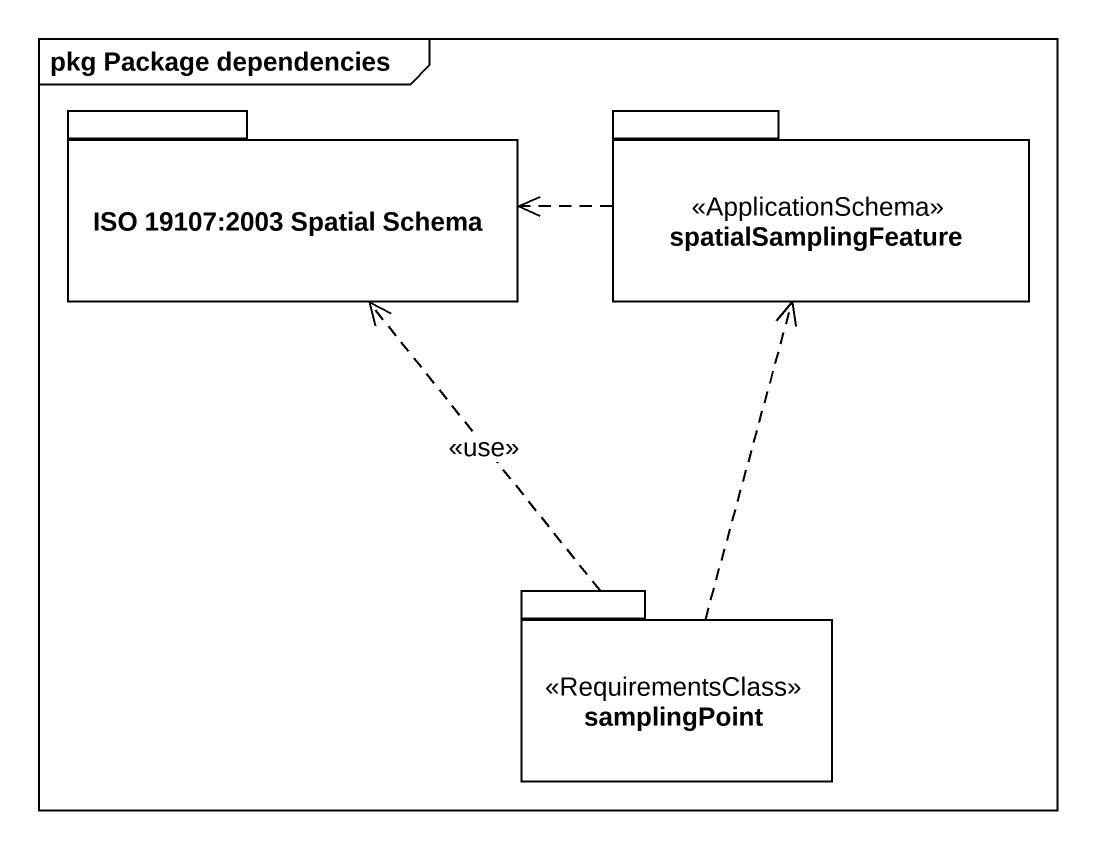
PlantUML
@startuml
mainframe pkg Package dependencies
package "ISO 19107:2003 Spatial Schema" as ISO_19107_2003_Spatial {
}
package spatialSamplingFeature <<ApplicationSchema>> {
}
package samplingPoint <<RequirementsClass>> {
}
spatialSamplingFeature .left.> ISO_19107_2003_Spatial
samplingPoint .up.> ISO_19107_2003_Spatial : <<use>>
samplingPoint .up.> spatialSamplingFeature
@enduml
